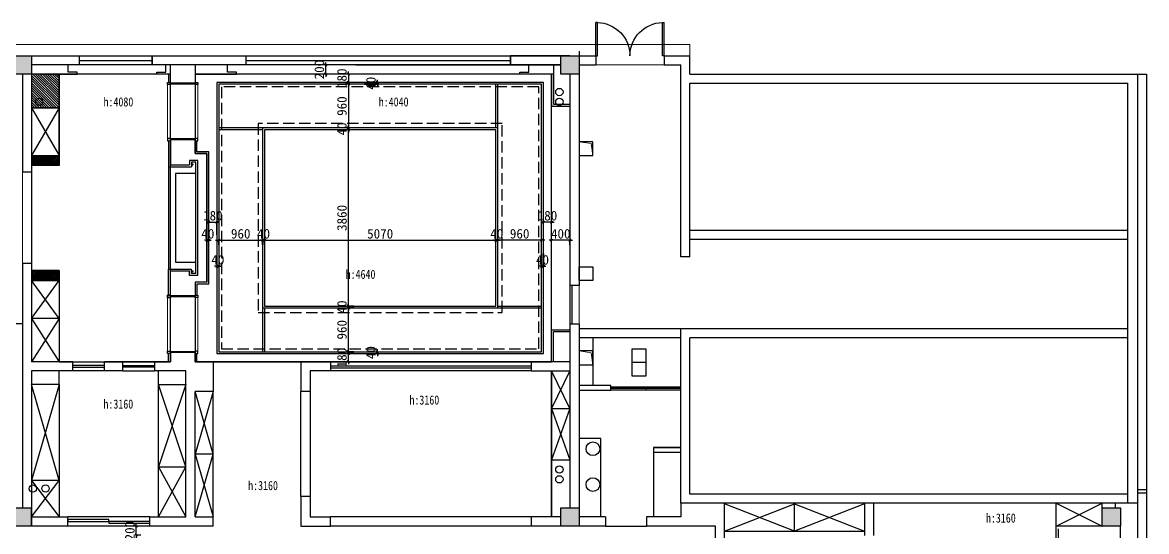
# Model space of a CAD drawing. Header units: millimetres. Extents: x 561810 to 956823, y -438984 to -391712.
# Drawn here: x 729406 to 754026, y -402863 to -391712 of the extents above; entities that cross this region are included whole.
import ezdxf

# ---------------------------------------------------------------- set-up
doc = ezdxf.new("R2010")
doc.units = ezdxf.units.MM
doc.header["$LTSCALE"] = 10
doc.header["$MEASUREMENT"] = 0
doc.linetypes.add('DASH', pattern=[0.35, 0.25, -0.1])
doc.layers.get('0').update_dxf_attribs({"linetype": 'CONTINUOUS'})
doc.layers.get('DEFPOINTS').update_dxf_attribs({"color": 1, "linetype": 'CONTINUOUS'})
for name, color, linetype in [('COLUMN', 7, 'CONTINUOUS'), ('PUB_HATCH', 144, 'CONTINUOUS'), ('WALL', 7, 'CONTINUOUS'), ('WINDOW', 4, 'CONTINUOUS'), ('填充', 8, 'CONTINUOUS'), ('墙', 7, 'CONTINUOUS')]:
    doc.layers.add(name, color=color, linetype=linetype)
doc.layers.add('家居内线', color=251, linetype='CONTINUOUS', lineweight=13)
doc.layers.add('细线', color=250, linetype='CONTINUOUS', lineweight=5)
doc.styles.add('12', font='', dxfattribs={"width": 0.8})
doc.styles.add('施洛华标注样式', font='')
doc.styles.get('12').set_extended_font_data('SimSun')
doc.styles.get('施洛华标注样式').set_extended_font_data('SimSun')
doc.dimstyles.new('外标尺寸', dxfattribs={"dimscale": 70, "dimtxt": 3, "dimasz": 0.8, "dimexe": 0.25, "dimexo": 1, "dimgap": 0.5, "dimtad": 1, "dimdec": 0, "dimtxsty": '施洛华标注样式', "dimblk": 'ARCHTICK', "dimcen": 1.5, "dimdle": 1, "dimclrd": 250, "dimclre": 250, "dimclrt": 62, "dimadec": 0, "dimazin": 0, "dimtfac": 1, "dimtdec": 0, "dimtix": 1, "dimtmove": 1, "dimatfit": 3, "dimldrblk": 'ARCHTICK', "dimfxl": 0, "dimarcsym": 0})

# ---------------------------------------------------------------- blocks, each defined once
blk = doc.blocks.new('$DORLIB2D$00000002')
for p, q in [((-0.5, 0), (-0.5, 0.4875)), ((-0.475, 0.4875), (-0.5, 0.4875)), ((-0.475, 0), (-0.475, 0.4875)), ((0.475, 0), (0.475, 0.4875)), ((0.475, 0.4875), (0.5, 0.4875)), ((0.5, 0), (0.5, 0.4875)), ((-0.5, 0), (-0.475, 0)), ((0.5, 0), (0.475, 0))]:
    blk.add_line(p, q)
for centre, start, end in [((-0.4875, 0), 0, 88.53072), ((0.4875, 0), 91.46928, 180)]:
    blk.add_arc(centre, 0.4875, start, end)
blk = doc.blocks.new('_ARCHTICK')
at = {"color": 0, "linetype": 'ByBlock', "const_width": 0.4}
blk.add_lwpolyline([(-0.5, -0.5), (0.5, 0.5)], dxfattribs=at)
blk = doc.blocks.new('*D352')
at = {"color": 250, "lineweight": -2}
for p, q in [((731999, -402743), (731880, -402743)), ((731898, -402743), (731898, -402687)), ((731898, -402943), (731898, -402743)), ((731999, -402943), (731880, -402943)), ((731898, -402943), (731898, -402999))]:
    blk.add_line(p, q, dxfattribs=at)
at = {"layer": 'DEFPOINTS', "color": 0}
for p in [(731898, -402743), (732069, -402743), (732069, -402943)]:
    blk.add_point(p, dxfattribs=at)
at = {"color": 250, "lineweight": -2, "xscale": 56, "yscale": 56, "zscale": 56}
for p, rotation in [((731898, -402743), 270), ((731898, -402943), 90)]:
    blk.add_blockref('_ARCHTICK', p, dxfattribs=dict(at, rotation=rotation))
at = {"color": 62, "insert": (731758, -402843), "char_height": 210, "attachment_point": 5, "rotation": 90, "style": '施洛华标注样式'}
blk.add_mtext('200', dxfattribs=at)
blk = doc.blocks.new('*D412')
at = {"color": 250, "lineweight": -2}
for p, q in [((733446, -396481), (733390, -396481)), ((733446, -396583), (733446, -396464)), ((733446, -396481), (733486, -396481)), ((733486, -396583), (733486, -396464)), ((733486, -396481), (733542, -396481))]:
    blk.add_line(p, q, dxfattribs=at)
at = {"layer": 'DEFPOINTS', "color": 0}
for p in [(733486, -396481), (733446, -396653), (733486, -396653)]:
    blk.add_point(p, dxfattribs=at)
at = {"color": 250, "lineweight": -2, "xscale": 56, "yscale": 56, "zscale": 56}
blk.add_blockref('_ARCHTICK', (733446, -396481), dxfattribs=at)
at = {"color": 250, "lineweight": -2, "xscale": 56, "yscale": 56, "zscale": 56, "rotation": 180}
blk.add_blockref('_ARCHTICK', (733486, -396481), dxfattribs=at)
at = {"color": 62, "insert": (733466, -396341), "char_height": 210, "attachment_point": 5, "style": '施洛华标注样式'}
blk.add_mtext('40', dxfattribs=at)
blk = doc.blocks.new('*D413')
at = {"color": 250, "lineweight": -2}
for p, q in [((733486, -396085), (733430, -396085)), ((733486, -396365), (733486, -396067)), ((733486, -396085), (733666, -396085)), ((733666, -396365), (733666, -396067)), ((733666, -396085), (733722, -396085))]:
    blk.add_line(p, q, dxfattribs=at)
at = {"layer": 'DEFPOINTS', "color": 0}
for p in [(733666, -396085), (733486, -396653), (733666, -396653)]:
    blk.add_point(p, dxfattribs=at)
at = {"color": 250, "lineweight": -2, "xscale": 56, "yscale": 56, "zscale": 56}
blk.add_blockref('_ARCHTICK', (733486, -396085), dxfattribs=at)
at = {"color": 250, "lineweight": -2, "xscale": 56, "yscale": 56, "zscale": 56, "rotation": 180}
blk.add_blockref('_ARCHTICK', (733666, -396085), dxfattribs=at)
at = {"color": 62, "insert": (733576, -395945), "char_height": 210, "attachment_point": 5, "style": '施洛华标注样式'}
blk.add_mtext('180', dxfattribs=at)
blk = doc.blocks.new('*D414')
at = {"color": 250, "lineweight": -2}
for p, q in [((733666, -396772), (733666, -397070)), ((733706, -396772), (733706, -397070)), ((733666, -397052), (733610, -397052)), ((733666, -397052), (733706, -397052)), ((733706, -397052), (733762, -397052))]:
    blk.add_line(p, q, dxfattribs=at)
at = {"layer": 'DEFPOINTS', "color": 0}
for p in [(733666, -396653), (733706, -396653), (733706, -397052)]:
    blk.add_point(p, dxfattribs=at)
at = {"color": 250, "lineweight": -2, "xscale": 56, "yscale": 56, "zscale": 56}
blk.add_blockref('_ARCHTICK', (733666, -397052), dxfattribs=at)
at = {"color": 250, "lineweight": -2, "xscale": 56, "yscale": 56, "zscale": 56, "rotation": 180}
blk.add_blockref('_ARCHTICK', (733706, -397052), dxfattribs=at)
at = {"color": 62, "insert": (733686, -396912), "char_height": 210, "attachment_point": 5, "style": '施洛华标注样式'}
blk.add_mtext('40', dxfattribs=at)
blk = doc.blocks.new('*D415')
at = {"color": 250, "lineweight": -2}
for p, q in [((733636, -396481), (734736, -396481)), ((733706, -396583), (733706, -396464)), ((734666, -396583), (734666, -396464))]:
    blk.add_line(p, q, dxfattribs=at)
at = {"layer": 'DEFPOINTS', "color": 0}
for p in [(734666, -396481), (733706, -396653), (734666, -396653)]:
    blk.add_point(p, dxfattribs=at)
at = {"color": 250, "lineweight": -2, "xscale": 56, "yscale": 56, "zscale": 56, "rotation": 180}
blk.add_blockref('_ARCHTICK', (733706, -396481), dxfattribs=at)
at = {"color": 250, "lineweight": -2, "xscale": 56, "yscale": 56, "zscale": 56}
blk.add_blockref('_ARCHTICK', (734666, -396481), dxfattribs=at)
at = {"color": 62, "insert": (734186, -396341), "char_height": 210, "attachment_point": 5, "style": '施洛华标注样式'}
blk.add_mtext('960', dxfattribs=at)
blk = doc.blocks.new('*D416')
at = {"color": 250, "lineweight": -2}
for p, q in [((734666, -396481), (734610, -396481)), ((734666, -396583), (734666, -396464)), ((734666, -396481), (734706, -396481)), ((734706, -396583), (734706, -396464)), ((734706, -396481), (734762, -396481))]:
    blk.add_line(p, q, dxfattribs=at)
at = {"layer": 'DEFPOINTS', "color": 0}
for p in [(734706, -396481), (734666, -396653), (734706, -396653)]:
    blk.add_point(p, dxfattribs=at)
at = {"color": 250, "lineweight": -2, "xscale": 56, "yscale": 56, "zscale": 56}
blk.add_blockref('_ARCHTICK', (734666, -396481), dxfattribs=at)
at = {"color": 250, "lineweight": -2, "xscale": 56, "yscale": 56, "zscale": 56, "rotation": 180}
blk.add_blockref('_ARCHTICK', (734706, -396481), dxfattribs=at)
at = {"color": 62, "insert": (734686, -396341), "char_height": 210, "attachment_point": 5, "style": '施洛华标注样式'}
blk.add_mtext('40', dxfattribs=at)
blk = doc.blocks.new('*D417')
at = {"color": 250, "lineweight": -2}
for p, q in [((734636, -396481), (739846, -396481)), ((734706, -396583), (734706, -396464)), ((739776, -396583), (739776, -396464))]:
    blk.add_line(p, q, dxfattribs=at)
at = {"layer": 'DEFPOINTS', "color": 0}
for p in [(739776, -396481), (734706, -396653), (739776, -396653)]:
    blk.add_point(p, dxfattribs=at)
at = {"color": 250, "lineweight": -2, "xscale": 56, "yscale": 56, "zscale": 56, "rotation": 180}
blk.add_blockref('_ARCHTICK', (734706, -396481), dxfattribs=at)
at = {"color": 250, "lineweight": -2, "xscale": 56, "yscale": 56, "zscale": 56}
blk.add_blockref('_ARCHTICK', (739776, -396481), dxfattribs=at)
at = {"color": 62, "insert": (737241, -396341), "char_height": 210, "attachment_point": 5, "style": '施洛华标注样式'}
blk.add_mtext('5070', dxfattribs=at)
blk = doc.blocks.new('*D418')
at = {"color": 250, "lineweight": -2}
for p, q in [((740996, -396481), (740940, -396481)), ((740996, -396583), (740996, -396464)), ((741396, -396481), (740996, -396481)), ((741396, -396583), (741396, -396464)), ((741396, -396481), (741452, -396481))]:
    blk.add_line(p, q, dxfattribs=at)
at = {"layer": 'DEFPOINTS', "color": 0}
for p in [(740996, -396481), (740996, -396653), (741396, -396653)]:
    blk.add_point(p, dxfattribs=at)
at = {"color": 250, "lineweight": -2, "xscale": 56, "yscale": 56, "zscale": 56}
blk.add_blockref('_ARCHTICK', (740996, -396481), dxfattribs=at)
at = {"color": 250, "lineweight": -2, "xscale": 56, "yscale": 56, "zscale": 56, "rotation": 180}
blk.add_blockref('_ARCHTICK', (741396, -396481), dxfattribs=at)
at = {"color": 62, "insert": (741196, -396341), "char_height": 210, "attachment_point": 5, "style": '施洛华标注样式'}
blk.add_mtext('400', dxfattribs=at)
blk = doc.blocks.new('*D419')
at = {"color": 250, "lineweight": -2}
for p, q in [((740816, -396085), (740760, -396085)), ((740816, -396365), (740816, -396067)), ((740996, -396085), (740816, -396085)), ((740996, -396365), (740996, -396067)), ((740996, -396085), (741052, -396085))]:
    blk.add_line(p, q, dxfattribs=at)
at = {"layer": 'DEFPOINTS', "color": 0}
for p in [(740816, -396085), (740816, -396653), (740996, -396653)]:
    blk.add_point(p, dxfattribs=at)
at = {"color": 250, "lineweight": -2, "xscale": 56, "yscale": 56, "zscale": 56}
blk.add_blockref('_ARCHTICK', (740816, -396085), dxfattribs=at)
at = {"color": 250, "lineweight": -2, "xscale": 56, "yscale": 56, "zscale": 56, "rotation": 180}
blk.add_blockref('_ARCHTICK', (740996, -396085), dxfattribs=at)
at = {"color": 62, "insert": (740906, -395945), "char_height": 210, "attachment_point": 5, "style": '施洛华标注样式'}
blk.add_mtext('180', dxfattribs=at)
blk = doc.blocks.new('*D420')
at = {"color": 250, "lineweight": -2}
for p, q in [((740776, -396772), (740776, -397070)), ((740816, -396772), (740816, -397070)), ((740776, -397052), (740720, -397052)), ((740816, -397052), (740776, -397052)), ((740816, -397052), (740872, -397052))]:
    blk.add_line(p, q, dxfattribs=at)
at = {"layer": 'DEFPOINTS', "color": 0}
for p in [(740776, -396653), (740816, -396653), (740776, -397052)]:
    blk.add_point(p, dxfattribs=at)
at = {"color": 250, "lineweight": -2, "xscale": 56, "yscale": 56, "zscale": 56}
blk.add_blockref('_ARCHTICK', (740776, -397052), dxfattribs=at)
at = {"color": 250, "lineweight": -2, "xscale": 56, "yscale": 56, "zscale": 56, "rotation": 180}
blk.add_blockref('_ARCHTICK', (740816, -397052), dxfattribs=at)
at = {"color": 62, "insert": (740796, -396912), "char_height": 210, "attachment_point": 5, "style": '施洛华标注样式'}
blk.add_mtext('40', dxfattribs=at)
blk = doc.blocks.new('*D421')
at = {"color": 250, "lineweight": -2}
for p, q in [((740846, -396481), (739746, -396481)), ((739816, -396583), (739816, -396464)), ((740776, -396583), (740776, -396464))]:
    blk.add_line(p, q, dxfattribs=at)
at = {"layer": 'DEFPOINTS', "color": 0}
for p in [(739816, -396481), (739816, -396653), (740776, -396653)]:
    blk.add_point(p, dxfattribs=at)
at = {"color": 250, "lineweight": -2, "xscale": 56, "yscale": 56, "zscale": 56, "rotation": 180}
blk.add_blockref('_ARCHTICK', (739816, -396481), dxfattribs=at)
at = {"color": 250, "lineweight": -2, "xscale": 56, "yscale": 56, "zscale": 56}
blk.add_blockref('_ARCHTICK', (740776, -396481), dxfattribs=at)
at = {"color": 62, "insert": (740296, -396341), "char_height": 210, "attachment_point": 5, "style": '施洛华标注样式'}
blk.add_mtext('960', dxfattribs=at)
blk = doc.blocks.new('*D422')
at = {"color": 250, "lineweight": -2}
for p, q in [((739776, -396481), (739720, -396481)), ((739776, -396583), (739776, -396464)), ((739816, -396481), (739776, -396481)), ((739816, -396583), (739816, -396464)), ((739816, -396481), (739872, -396481))]:
    blk.add_line(p, q, dxfattribs=at)
at = {"layer": 'DEFPOINTS', "color": 0}
for p in [(739776, -396481), (739776, -396653), (739816, -396653)]:
    blk.add_point(p, dxfattribs=at)
at = {"color": 250, "lineweight": -2, "xscale": 56, "yscale": 56, "zscale": 56}
blk.add_blockref('_ARCHTICK', (739776, -396481), dxfattribs=at)
at = {"color": 250, "lineweight": -2, "xscale": 56, "yscale": 56, "zscale": 56, "rotation": 180}
blk.add_blockref('_ARCHTICK', (739816, -396481), dxfattribs=at)
at = {"color": 62, "insert": (739796, -396341), "char_height": 210, "attachment_point": 5, "style": '施洛华标注样式'}
blk.add_mtext('40', dxfattribs=at)
blk = doc.blocks.new('*D423')
at = {"color": 250, "lineweight": -2}
for p, q in [((736663, -398963), (736526, -398963)), ((736544, -398963), (736544, -398907)), ((736544, -399143), (736544, -398963)), ((736663, -399143), (736526, -399143)), ((736544, -399143), (736544, -399199))]:
    blk.add_line(p, q, dxfattribs=at)
at = {"layer": 'DEFPOINTS', "color": 0}
for p in [(736544, -398963), (736733, -398963), (736733, -399143)]:
    blk.add_point(p, dxfattribs=at)
at = {"color": 250, "lineweight": -2, "xscale": 56, "yscale": 56, "zscale": 56}
for p, rotation in [((736544, -398963), 270), ((736544, -399143), 90)]:
    blk.add_blockref('_ARCHTICK', p, dxfattribs=dict(at, rotation=rotation))
at = {"color": 62, "insert": (736404, -399053), "char_height": 210, "attachment_point": 5, "rotation": 90, "style": '施洛华标注样式'}
blk.add_mtext('180', dxfattribs=at)
blk = doc.blocks.new('*D424')
at = {"color": 250, "lineweight": -2}
for p, q in [((736899, -398923), (737197, -398923)), ((736899, -398963), (737197, -398963)), ((737179, -398923), (737179, -398867)), ((737179, -398963), (737179, -398923)), ((737179, -398963), (737179, -399019))]:
    blk.add_line(p, q, dxfattribs=at)
at = {"layer": 'DEFPOINTS', "color": 0}
for p in [(736733, -398923), (736733, -398963), (737179, -398923)]:
    blk.add_point(p, dxfattribs=at)
at = {"color": 250, "lineweight": -2, "xscale": 56, "yscale": 56, "zscale": 56}
for p, rotation in [((737179, -398923), 270), ((737179, -398963), 90)]:
    blk.add_blockref('_ARCHTICK', p, dxfattribs=dict(at, rotation=rotation))
at = {"color": 62, "insert": (737039, -398943), "char_height": 210, "attachment_point": 5, "rotation": 90, "style": '施洛华标注样式'}
blk.add_mtext('40', dxfattribs=at)
blk = doc.blocks.new('*D425')
at = {"color": 250, "lineweight": -2}
for p, q in [((736663, -397963), (736526, -397963)), ((736544, -398993), (736544, -397893)), ((736663, -398923), (736526, -398923))]:
    blk.add_line(p, q, dxfattribs=at)
at = {"layer": 'DEFPOINTS', "color": 0}
for p in [(736544, -397963), (736733, -397963), (736733, -398923)]:
    blk.add_point(p, dxfattribs=at)
at = {"color": 250, "lineweight": -2, "xscale": 56, "yscale": 56, "zscale": 56}
for p, rotation in [((736544, -397963), 90), ((736544, -398923), 270)]:
    blk.add_blockref('_ARCHTICK', p, dxfattribs=dict(at, rotation=rotation))
at = {"color": 62, "insert": (736404, -398443), "char_height": 210, "attachment_point": 5, "rotation": 90, "style": '施洛华标注样式'}
blk.add_mtext('960', dxfattribs=at)
blk = doc.blocks.new('*D426')
at = {"color": 250, "lineweight": -2}
for p, q in [((736663, -397923), (736526, -397923)), ((736663, -397963), (736526, -397963)), ((736544, -397923), (736544, -397867)), ((736544, -397963), (736544, -397923)), ((736544, -397963), (736544, -398019))]:
    blk.add_line(p, q, dxfattribs=at)
at = {"layer": 'DEFPOINTS', "color": 0}
for p in [(736544, -397923), (736733, -397923), (736733, -397963)]:
    blk.add_point(p, dxfattribs=at)
at = {"color": 250, "lineweight": -2, "xscale": 56, "yscale": 56, "zscale": 56}
for p, rotation in [((736544, -397923), 270), ((736544, -397963), 90)]:
    blk.add_blockref('_ARCHTICK', p, dxfattribs=dict(at, rotation=rotation))
at = {"color": 62, "insert": (736404, -397943), "char_height": 210, "attachment_point": 5, "rotation": 90, "style": '施洛华标注样式'}
blk.add_mtext('40', dxfattribs=at)
blk = doc.blocks.new('*D427')
at = {"color": 250, "lineweight": -2}
for p, q in [((736663, -394063), (736526, -394063)), ((736544, -397993), (736544, -393993)), ((736663, -397923), (736526, -397923))]:
    blk.add_line(p, q, dxfattribs=at)
at = {"layer": 'DEFPOINTS', "color": 0}
for p in [(736544, -394063), (736733, -394063), (736733, -397923)]:
    blk.add_point(p, dxfattribs=at)
at = {"color": 250, "lineweight": -2, "xscale": 56, "yscale": 56, "zscale": 56}
for p, rotation in [((736544, -394063), 90), ((736544, -397923), 270)]:
    blk.add_blockref('_ARCHTICK', p, dxfattribs=dict(at, rotation=rotation))
at = {"color": 62, "insert": (736404, -395993), "char_height": 210, "attachment_point": 5, "rotation": 90, "style": '施洛华标注样式'}
blk.add_mtext('3860', dxfattribs=at)
blk = doc.blocks.new('*D428')
at = {"color": 250, "lineweight": -2}
for p, q in [((736663, -392843), (736526, -392843)), ((736544, -392843), (736544, -392787)), ((736544, -392843), (736544, -393023)), ((736663, -393023), (736526, -393023)), ((736544, -393023), (736544, -393079))]:
    blk.add_line(p, q, dxfattribs=at)
at = {"layer": 'DEFPOINTS', "color": 0}
for p in [(736733, -392843), (736544, -393023), (736733, -393023)]:
    blk.add_point(p, dxfattribs=at)
at = {"color": 250, "lineweight": -2, "xscale": 56, "yscale": 56, "zscale": 56}
for p, rotation in [((736544, -392843), 270), ((736544, -393023), 90)]:
    blk.add_blockref('_ARCHTICK', p, dxfattribs=dict(at, rotation=rotation))
at = {"color": 62, "insert": (736404, -392933), "char_height": 210, "attachment_point": 5, "rotation": 90, "style": '施洛华标注样式'}
blk.add_mtext('180', dxfattribs=at)
blk = doc.blocks.new('*D429')
at = {"color": 250, "lineweight": -2}
for p, q in [((736899, -393023), (737197, -393023)), ((736899, -393063), (737197, -393063)), ((737179, -393023), (737179, -392967)), ((737179, -393023), (737179, -393063)), ((737179, -393063), (737179, -393119))]:
    blk.add_line(p, q, dxfattribs=at)
at = {"layer": 'DEFPOINTS', "color": 0}
for p in [(736733, -393023), (736733, -393063), (737179, -393063)]:
    blk.add_point(p, dxfattribs=at)
at = {"color": 250, "lineweight": -2, "xscale": 56, "yscale": 56, "zscale": 56}
for p, rotation in [((737179, -393023), 270), ((737179, -393063), 90)]:
    blk.add_blockref('_ARCHTICK', p, dxfattribs=dict(at, rotation=rotation))
at = {"color": 62, "insert": (737039, -393043), "char_height": 210, "attachment_point": 5, "rotation": 90, "style": '施洛华标注样式'}
blk.add_mtext('40', dxfattribs=at)
blk = doc.blocks.new('*D430')
at = {"color": 250, "lineweight": -2}
for p, q in [((736663, -393063), (736526, -393063)), ((736544, -392993), (736544, -394093)), ((736663, -394023), (736526, -394023))]:
    blk.add_line(p, q, dxfattribs=at)
at = {"layer": 'DEFPOINTS', "color": 0}
for p in [(736733, -393063), (736544, -394023), (736733, -394023)]:
    blk.add_point(p, dxfattribs=at)
at = {"color": 250, "lineweight": -2, "xscale": 56, "yscale": 56, "zscale": 56}
for p, rotation in [((736544, -393063), 90), ((736544, -394023), 270)]:
    blk.add_blockref('_ARCHTICK', p, dxfattribs=dict(at, rotation=rotation))
at = {"color": 62, "insert": (736404, -393543), "char_height": 210, "attachment_point": 5, "rotation": 90, "style": '施洛华标注样式'}
blk.add_mtext('960', dxfattribs=at)
blk = doc.blocks.new('*D431')
at = {"color": 250, "lineweight": -2}
for p, q in [((736663, -394023), (736526, -394023)), ((736663, -394063), (736526, -394063)), ((736544, -394023), (736544, -393967)), ((736544, -394023), (736544, -394063)), ((736544, -394063), (736544, -394119))]:
    blk.add_line(p, q, dxfattribs=at)
at = {"layer": 'DEFPOINTS', "color": 0}
for p in [(736544, -394063), (736733, -394023), (736733, -394063)]:
    blk.add_point(p, dxfattribs=at)
at = {"color": 250, "lineweight": -2, "xscale": 56, "yscale": 56, "zscale": 56}
for p, rotation in [((736544, -394023), 270), ((736544, -394063), 90)]:
    blk.add_blockref('_ARCHTICK', p, dxfattribs=dict(at, rotation=rotation))
at = {"color": 62, "insert": (736404, -394043), "char_height": 210, "attachment_point": 5, "rotation": 90, "style": '施洛华标注样式'}
blk.add_mtext('40', dxfattribs=at)
blk = doc.blocks.new('*D432')
at = {"color": 250, "lineweight": -2}
for p, q in [((736329, -392643), (736032, -392643)), ((736049, -392643), (736049, -392587)), ((736049, -392843), (736049, -392643)), ((736329, -392843), (736032, -392843)), ((736049, -392843), (736049, -392899))]:
    blk.add_line(p, q, dxfattribs=at)
at = {"layer": 'DEFPOINTS', "color": 0}
for p in [(736049, -392643), (736733, -392643), (736733, -392843)]:
    blk.add_point(p, dxfattribs=at)
at = {"color": 250, "lineweight": -2, "xscale": 56, "yscale": 56, "zscale": 56}
for p, rotation in [((736049, -392643), 270), ((736049, -392843), 90)]:
    blk.add_blockref('_ARCHTICK', p, dxfattribs=dict(at, rotation=rotation))
at = {"color": 62, "insert": (735909, -392743), "char_height": 210, "attachment_point": 5, "rotation": 90, "style": '施洛华标注样式'}
blk.add_mtext('200', dxfattribs=at)

msp = doc.modelspace()

# ---------------------------------------------------------------- hatches: boundary and pattern name
h = msp.add_hatch()
h.set_pattern_fill('ANSI31', color=250, scale=200, style=0)
h.set_pattern_definition([(135, (730206.275, -394842.755), (17.6777, 17.6777), [])])
h.paths.add_polyline_path([(729606.3, -394842.8), (729606.3, -394622.8), (730206.3, -394622.8), (730206.3, -394842.8)])
h = msp.add_hatch()
h.set_pattern_fill('ANSI31', color=250, scale=200, style=0)
h.set_pattern_definition([(225, (730206.275, -397142.755), (17.6777, -17.6777), [])])
h.paths.add_polyline_path([(729606.3, -397142.8), (729606.3, -397362.8), (730206.3, -397362.8), (730206.3, -397142.8)])
at = {"layer": 'PUB_HATCH'}
h = msp.add_hatch(color=256, dxfattribs=at)
h.paths.add_polyline_path([(729206.3, -392842.8), (729206.3, -392442.8), (729606.3, -392442.8), (729606.3, -392842.8)])
h.paths.add_polyline_path([(741196.3, -392842.8), (741196.3, -392442.8), (741596.3, -392442.8), (741596.3, -392842.8)])
h.paths.add_polyline_path([(741196.3, -402742.8), (741196.3, -402342.8), (741596.3, -402342.8), (741596.3, -402742.8)])
h.paths.add_polyline_path([(729206.3, -402742.8), (729206.3, -402342.8), (729606.3, -402342.8), (729606.3, -402742.8)])
h = msp.add_hatch(color=256, dxfattribs=at)
h.paths.add_polyline_path([(729206.3, -414402.8), (729206.3, -414002.8), (729606.3, -414002.8), (729606.3, -414402.8)])
h.paths.add_polyline_path([(717346.3, -414402.8), (717346.3, -414002.8), (717746.3, -414002.8), (717746.3, -414402.8)])
h.paths.add_polyline_path([(717346.3, -409202.8), (717346.3, -408802.8), (717746.3, -408802.8), (717746.3, -409202.8)])
h.paths.add_polyline_path([(717346.3, -402742.8), (717346.3, -402342.8), (717746.3, -402342.8), (717746.3, -402742.8)])
h.paths.add_polyline_path([(753056.3, -402742.8), (753056.3, -402342.8), (753456.3, -402342.8), (753456.3, -402742.8)])
h.paths.add_polyline_path([(753056.3, -409202.8), (753056.3, -408802.8), (753456.3, -408802.8), (753456.3, -409202.8)])
h.paths.add_polyline_path([(753056.3, -414402.8), (753056.3, -414002.8), (753456.3, -414002.8), (753456.3, -414402.8)])
h.paths.add_polyline_path([(741196.3, -414402.8), (741196.3, -414002.8), (741596.3, -414002.8), (741596.3, -414402.8)])
at = {"layer": '墙'}
h = msp.add_hatch(dxfattribs=at)
h.set_pattern_fill('ANSI31', color=250, scale=300, style=0)
h.set_pattern_definition([(135, (730206.275, -393577.755), (26.5165, 26.5165), [])])
h.paths.add_polyline_path([(730206.3, -392842.8), (729606.3, -392842.8), (729606.3, -393577.8), (730206.3, -393577.8)])

# ---------------------------------------------------------------- linework, layer by layer
for p, q in [((732246.3, -392442.8), (732246.3, -392642.8)), ((732246.3, -392442.8), (734296.4, -392442.8)), ((740096.4, -392442.8), (740096.4, -392642.8)), ((734296.4, -392642.8), (732246.3, -392642.8))]:
    msp.add_line(p, q)
at = {"color": 250}
for p, q in [((730206.3, -393577.8), (729606.3, -394622.8)), ((729606.3, -393577.8), (730206.3, -394622.8)), ((729606.3, -398196.3), (730206.3, -397362.8)), ((730206.3, -398196.3), (729606.3, -397362.8)), ((730206.3, -398196.3), (729606.3, -398196.3)), ((729606.3, -398196.3), (730206.3, -399142.8)), ((730206.3, -398196.3), (729606.3, -399142.8)), ((740546.3, -399142.8), (736156.3, -399142.8)), ((740546.3, -399342.8), (736156.3, -399342.8)), ((741396.3, -400167.8), (740996.3, -399342.8)), ((741396.3, -399342.8), (740996.3, -400167.8)), ((735506.4, -402092.8), (735506.4, -399792.8)), ((740996.3, -400167.8), (741396.3, -400167.8)), ((741396.3, -400167.8), (740996.3, -401292.8)), ((740996.3, -400167.8), (741396.3, -401292.8)), ((733586.4, -401167.8), (733186.3, -401167.8)), ((740546.3, -402542.8), (736156.3, -402542.8)), ((740546.3, -402742.8), (736156.3, -402742.8))]:
    msp.add_line(p, q, dxfattribs=at)
at = {"color": 1}
for p, q in [((753826.3, -401944.8), (754026.3, -401944.8)), ((753826.3, -402014.8), (754026.3, -402014.8))]:
    msp.add_line(p, q, dxfattribs=at)
at = {"color": 250}
for points in [[(730206.3, -399642.8), (729606.3, -401742.8), (730206.3, -402542.8)], [(729606.3, -402542.8), (730206.3, -401742.8), (729606.3, -399642.8)], [(732986.3, -399642.8), (732386.3, -401442.8), (732986.3, -402542.8)], [(732386.3, -402542.8), (732986.3, -401442.8), (732386.3, -399642.8)], [(733586.4, -399792.8), (733186.3, -401167.8), (733586.4, -402542.8)], [(733186.3, -402542.8), (733586.4, -401167.8), (733186.3, -399792.8)]]:
    msp.add_lwpolyline(points, dxfattribs=at)
at = {"layer": 'COLUMN'}
msp.add_line((729606.3, -402742.8), (729606.3, -402342.8), dxfattribs=at)
at = {"layer": 'WALL'}
for p, q in [((729606.3, -392442.8), (730646.3, -392442.8)), ((730646.3, -392442.8), (730646.3, -392642.8)), ((732246.3, -392642.8), (732246.3, -392442.8)), ((734296.4, -392442.8), (734296.4, -392642.8)), ((736706.1, -392442.8), (741196.3, -392442.8)), ((741396.3, -392442.8), (740096.4, -392442.8)), ((740096.4, -392642.8), (740096.4, -392442.8)), ((741596.3, -392342.8), (741596.3, -397472.8)), ((741596.3, -392442.8), (741961.3, -392442.8)), ((741961.3, -392442.8), (741961.3, -392642.8)), ((743461.3, -392442.8), (744026.3, -392442.8)), ((743461.3, -392442.8), (743461.3, -392642.8)), ((744026.3, -392842.8), (744026.3, -392442.8)), ((730646.3, -392642.8), (729606.3, -392642.8)), ((732646.3, -393042.8), (732646.3, -392642.8)), ((733186.3, -392642.8), (733186.3, -393042.8)), ((736706.1, -392642.8), (741196.3, -392642.8)), ((741196.3, -392642.8), (740096.4, -392642.8)), ((741596.3, -392642.8), (741961.3, -392642.8)), ((743461.3, -392642.8), (743826.3, -392642.8)), ((743826.3, -396847.8), (743826.3, -392642.8)), ((729406.3, -392842.8), (729406.3, -394992.8)), ((729606.3, -392842.8), (729606.3, -394992.8)), ((741396.3, -392842.8), (741396.3, -397472.8)), ((744026.3, -392842.8), (754026.3, -392842.8)), ((732846.3, -393042.8), (732646.3, -393042.8)), ((733186.3, -393042.8), (732846.3, -393042.8)), ((744026.3, -393042.8), (753616.3, -393042.8)), ((744026.3, -396847.8), (744026.3, -393042.8)), ((753616.3, -402242.8), (753616.3, -393042.8)), ((732646.3, -394282.8), (732646.3, -394832.8)), ((733186.3, -394282.8), (732646.3, -394282.8)), ((733186.3, -394582.8), (733186.3, -394282.8)), ((733446.4, -394582.8), (733186.3, -394582.8)), ((733446.4, -397402.8), (733446.4, -394582.8)), ((732646.3, -394832.8), (733066.4, -394832.8)), ((733246.4, -394732.8), (733066.4, -394732.8)), ((733066.4, -394732.8), (733066.4, -394832.8)), ((733246.4, -397252.8), (733246.4, -394732.8)), ((729606.3, -394992.8), (729406.3, -394992.8)), ((753616.3, -396267.8), (744026.3, -396267.8)), ((753616.3, -396467.8), (744026.3, -396467.8)), ((744026.3, -396847.8), (743826.3, -396847.8)), ((729406.3, -396992.8), (729406.3, -402342.8)), ((729606.3, -396992.8), (729406.3, -396992.8)), ((729606.3, -396992.8), (729606.3, -399142.8)), ((732646.3, -397702.8), (732646.3, -397152.8)), ((732646.3, -397152.8), (733066.4, -397152.8)), ((733066.4, -397252.8), (733066.4, -397152.8)), ((733246.4, -397252.8), (733066.4, -397252.8)), ((733446.4, -397402.8), (733186.3, -397402.8)), ((733186.3, -397402.8), (733186.3, -397702.8)), ((741596.3, -397472.8), (741396.3, -397472.8)), ((733186.3, -397702.8), (732646.3, -397702.8)), ((729406.3, -398310.9), (728836.3, -398310.9)), ((741396.3, -398322.8), (741396.3, -402342.8)), ((741596.3, -398322.8), (741396.3, -398322.8)), ((741596.3, -398322.8), (741596.3, -402342.8)), ((743826.3, -398422.8), (741596.3, -398422.8)), ((743826.3, -402242.8), (743826.3, -398422.8)), ((753616.3, -398422.8), (743826.3, -398422.8)), ((753616.3, -398422.8), (743826.3, -398422.8)), ((743826.3, -398622.8), (741596.3, -398622.8)), ((744026.3, -402042.8), (744026.3, -398622.8)), ((753616.3, -398622.8), (744026.3, -398622.8)), ((732646.3, -398942.8), (732646.3, -399142.8)), ((732846.3, -398942.8), (732646.3, -398942.8)), ((733186.3, -398942.8), (732846.3, -398942.8)), ((733186.3, -399142.8), (733186.3, -398942.8)), ((730506.3, -399142.8), (729606.3, -399142.8)), ((730506.3, -399342.8), (730506.3, -399142.8)), ((731606.3, -399142.8), (731206.3, -399142.8)), ((731206.3, -399342.8), (731206.3, -399142.8)), ((731606.3, -399342.8), (731606.3, -399142.8)), ((732646.3, -399142.8), (732306.3, -399142.8)), ((732306.3, -399342.8), (732306.3, -399142.8)), ((733586.4, -399142.8), (733186.3, -399142.8)), ((733586.4, -399142.8), (733586.4, -399792.8)), ((736156.3, -399142.8), (736156.3, -399342.8)), ((740546.3, -399142.8), (740546.3, -399342.8)), ((741396.3, -399142.8), (740546.3, -399142.8)), ((729606.3, -399342.8), (729606.3, -402342.8)), ((730506.3, -399342.8), (729606.3, -399342.8)), ((731606.3, -399342.8), (731206.3, -399342.8)), ((732986.3, -399342.8), (732306.3, -399342.8)), ((732986.3, -402542.8), (732986.3, -399342.8)), ((740546.3, -399342.8), (741396.3, -399342.8)), ((733186.3, -402542.8), (733186.3, -399792.8)), ((733586.4, -399792.8), (733186.3, -399792.8)), ((735706.4, -399792.8), (735506.4, -399792.8)), ((742076.3, -400822.8), (741596.3, -400822.8)), ((742076.3, -402542.8), (742076.3, -400822.8)), ((743226.3, -401022.8), (743826.3, -401022.8)), ((743826.3, -401022.8), (743226.3, -401022.8)), ((743226.3, -401022.8), (743226.3, -401122.8)), ((743226.3, -401122.8), (743826.3, -401122.8)), ((753616.3, -402042.8), (744026.3, -402042.8)), ((735706.4, -402092.8), (735506.4, -402092.8)), ((753826.3, -402242.8), (743826.3, -402242.8)), ((743826.3, -402242.8), (743826.3, -402542.8)), ((744786.3, -403002.8), (744786.3, -402252.8)), ((747846.3, -402242.8), (747846.3, -402952.8)), ((748046.3, -402252.8), (748046.3, -402952.8)), ((753056.3, -402342.8), (753056.3, -402242.8)), ((730396.7, -402742.8), (729206.3, -402742.8)), ((729606.3, -402542.8), (730396.7, -402542.8)), ((730396.7, -402742.8), (730396.7, -402542.8)), ((732196.6, -402742.8), (732196.6, -402542.8)), ((732196.6, -402542.8), (732986.3, -402542.8)), ((733586.4, -402742.8), (732196.6, -402742.8)), ((733186.3, -402542.8), (733586.4, -402542.8)), ((733586.4, -402742.8), (733586.4, -402542.8)), ((736156.3, -402742.8), (736156.3, -402542.8)), ((741196.3, -402542.8), (740546.3, -402542.8)), ((740546.3, -402542.8), (740546.3, -402742.8)), ((742176.3, -402742.8), (740546.3, -402742.8)), ((742176.3, -402542.8), (741596.3, -402542.8)), ((742176.3, -402542.8), (742176.3, -402742.8)), ((743826.3, -402542.8), (743076.3, -402542.8)), ((743076.3, -402542.8), (743076.3, -402742.8)), ((744586.3, -402742.8), (743076.3, -402742.8)), ((744586.3, -403002.8), (744586.3, -402742.8)), ((753456.3, -406552.8), (753456.3, -402742.8))]:
    msp.add_line(p, q, dxfattribs=at)
at = {"layer": 'WALL', "color": 0, "linetype": 'Continuous'}
msp.add_line((753346.3, -402342.8), (753346.3, -402242.8), dxfattribs=at)
at = {"layer": 'WALL'}
for points in [[(729206.3, -392842.8), (729206.3, -392442.8), (729606.3, -392442.8), (729606.3, -392842.8), (729206.3, -392842.8)], [(741196.3, -392842.8), (741196.3, -392442.8), (741596.3, -392442.8), (741596.3, -392842.8), (741196.3, -392842.8)], [(741896.3, -394322.8), (741596.3, -394322.8), (741596.3, -394622.8), (741896.3, -394622.8), (741896.3, -394322.8)], [(741896.3, -397362.8), (741596.3, -397362.8), (741596.3, -397062.8), (741896.3, -397062.8), (741896.3, -397362.8)], [(741896.3, -398907.8), (741596.3, -398907.8), (741596.3, -399207.8), (741896.3, -399207.8), (741896.3, -398907.8)], [(736156.3, -399142.8), (735506.4, -399142.8), (735506.4, -399792.8)], [(736156.3, -399342.8), (735706.4, -399342.8), (735706.4, -399792.8)], [(741596.3, -399762.8), (742296.3, -399762.8), (742296.3, -399662.8), (741596.3, -399662.8)], [(735506.4, -402092.8), (735506.4, -402742.8), (736156.3, -402742.8)], [(735706.4, -402092.8), (735706.4, -402542.8), (736156.3, -402542.8)], [(729206.3, -402742.8), (729206.3, -402342.8), (729606.3, -402342.8), (729606.3, -402742.8), (729206.3, -402742.8)], [(741196.3, -402742.8), (741196.3, -402342.8), (741596.3, -402342.8), (741596.3, -402742.8), (741196.3, -402742.8)], [(753056.3, -402742.8), (753056.3, -402342.8), (753456.3, -402342.8), (753456.3, -402742.8), (753056.3, -402742.8)]]:
    msp.add_lwpolyline(points, dxfattribs=at)
at = {"layer": 'WINDOW'}
for p, q in [((730646.3, -392442.8), (732246.3, -392442.8)), ((734296.4, -392442.8), (740096.4, -392442.8)), ((730646.3, -392542.8), (732246.3, -392542.8)), ((732246.3, -392642.8), (730646.3, -392642.8)), ((734296.4, -392542.8), (740096.4, -392542.8)), ((740096.4, -392642.8), (734296.4, -392642.8)), ((753826.3, -392842.8), (753826.3, -414802.8)), ((754026.3, -392842.8), (754026.3, -415002.8)), ((741396.3, -397472.8), (741396.3, -398322.8)), ((741436.3, -397472.8), (741436.3, -398322.8)), ((730506.3, -399142.8), (731206.3, -399142.8)), ((731206.3, -399222.8), (730506.3, -399222.8)), ((730506.3, -399262.8), (731206.3, -399262.8)), ((732306.3, -399142.8), (731606.3, -399142.8)), ((731606.3, -399222.8), (732306.3, -399222.8)), ((732306.3, -399262.8), (731606.3, -399262.8)), ((740546.3, -399242.8), (736156.3, -399242.8)), ((740546.3, -399282.8), (736156.3, -399282.8)), ((731206.3, -399342.8), (730506.3, -399342.8)), ((731606.3, -399342.8), (732306.3, -399342.8)), ((743826.3, -399702.8), (742296.3, -399702.8)), ((743826.3, -399732.8), (742296.3, -399732.8)), ((743826.3, -399762.8), (742296.3, -399762.8)), ((743061.3, -399702.8), (743061.3, -399762.8))]:
    msp.add_line(p, q, dxfattribs=at)
for points in [[(731296.6, -402602.8), (730396.6, -402602.8), (730396.6, -402642.8), (731296.6, -402642.8), (731296.6, -402602.8)], [(732196.6, -402642.8), (731296.6, -402642.8), (731296.6, -402682.8), (732196.6, -402682.8), (732196.6, -402642.8)]]:
    msp.add_lwpolyline(points, dxfattribs=at)
for centre, radius in [((741165.7, -393234.9), 80), ((729773.2, -393450.9), 80), ((741165.7, -393450.9), 80), ((741900.6, -401048.8), 150), ((741165.7, -401503.4), 80), ((741165.7, -401719.4), 80), ((741900.6, -401834.3), 150), ((729632.8, -401922.8, -2150003), 80), ((729910.8, -401920.8, -2150003), 80)]:
    msp.add_circle(centre, radius, dxfattribs=at)
at = {"layer": '填充', "color": 142, "ltscale": 0.01}
for p, q in [((730206.3, -392842.8), (729806.3, -392842.8)), ((730206.3, -393577.8), (730206.3, -392842.8)), ((732606.3, -392842.8), (732606.3, -393022.8)), ((739776.3, -394022.8), (739776.3, -393062.8)), ((739816.3, -394022.8), (739816.3, -393062.8)), ((730206.3, -393577.8), (729606.3, -393577.8)), ((730206.3, -394792.8), (730206.3, -393577.8)), ((734666.4, -394022.8), (733706.4, -394022.8)), ((734666.4, -394062.8), (733706.4, -394062.8)), ((732606.3, -394302.8), (732606.3, -394872.8)), ((733226.3, -394542.8), (733226.3, -394302.8)), ((729606.3, -394622.8), (730206.3, -394622.8)), ((733486.4, -394542.8), (733226.3, -394542.8)), ((733486.4, -397442.8), (733486.4, -394542.8)), ((730206.3, -394842.8), (729606.3, -394842.8)), ((730206.3, -394842.8), (730206.3, -394742.8)), ((732606.3, -394872.8), (733106.4, -394872.8)), ((732606.3, -394872.8), (732606.3, -397112.8)), ((733206.4, -394772.8), (733106.4, -394772.8)), ((733106.4, -394772.8), (733106.4, -394872.8)), ((733206.4, -397212.8), (733206.4, -394772.8)), ((729606.3, -394992.8), (729606.3, -396992.8)), ((732606.3, -397682.8), (732606.3, -397112.8)), ((732606.3, -397112.8), (733106.4, -397112.8)), ((733106.4, -397212.8), (733106.4, -397112.8)), ((730206.3, -397142.8), (729606.3, -397142.8)), ((729606.3, -397362.8), (730206.3, -397362.8)), ((730206.3, -397142.8), (730206.3, -397242.8)), ((730206.3, -397192.8), (730206.3, -399142.8)), ((733206.4, -397212.8), (733106.4, -397212.8)), ((733486.4, -397442.8), (733226.3, -397442.8)), ((733226.3, -397442.8), (733226.3, -397682.8)), ((732646.3, -397682.8), (732586.3, -397682.8)), ((732586.3, -397682.8), (732586.3, -397732.8)), ((732586.3, -397732.8), (732646.3, -397732.8)), ((733186.3, -397722.8), (732646.3, -397722.8)), ((732646.3, -397732.8), (732646.3, -397722.8)), ((733186.3, -397682.8), (733246.3, -397682.8)), ((733186.3, -397732.8), (733186.3, -397722.8)), ((733246.3, -397732.8), (733186.3, -397732.8)), ((733246.3, -397682.8), (733246.3, -397732.8)), ((734666.4, -397962.8), (734666.4, -398922.8)), ((734706.4, -397962.8), (734706.4, -398922.8)), ((739816.3, -397922.8), (740776.3, -397922.8)), ((739816.3, -397962.8), (740776.3, -397962.8)), ((741896.3, -398622.8), (741896.3, -399662.8)), ((732586.3, -398912.8), (732646.3, -398912.8)), ((732586.3, -398962.8), (732586.3, -398912.8)), ((732646.3, -398962.8), (732586.3, -398962.8)), ((732606.3, -399142.8), (732606.3, -398962.8)), ((732646.3, -398912.8), (732646.3, -398922.8)), ((733186.3, -398922.8), (732646.3, -398922.8)), ((733246.3, -398912.8), (733186.3, -398912.8)), ((733186.3, -398912.8), (733186.3, -398922.8)), ((733186.3, -398962.8), (733246.3, -398962.8)), ((733226.3, -399142.8), (733226.3, -398962.8)), ((733246.3, -398962.8), (733246.3, -398912.8)), ((735506.4, -399142.8), (733586.4, -399142.8)), ((744786.3, -402852.8), (744786.3, -402252.8)), ((752046.3, -406552.8), (752046.3, -402242.8)), ((753056.3, -402742.8), (752046.3, -402742.8))]:
    msp.add_line(p, q, dxfattribs=at)
at = {"layer": '填充', "color": 250, "ltscale": 0.01}
for p, q in [((730206.3, -399642.8), (730206.3, -399342.8)), ((732386.3, -399642.8), (732386.3, -399342.8)), ((740996.3, -399342.8), (740996.3, -402542.8)), ((730206.3, -399642.8), (729606.3, -399642.8)), ((730206.3, -399642.8), (730206.3, -402542.8)), ((732386.3, -402542.8), (732386.3, -399642.8)), ((732386.3, -399642.8), (732986.3, -399642.8)), ((733586.4, -402542.8), (733586.4, -399792.8)), ((735706.4, -399792.8), (735706.4, -402092.8)), ((740996.3, -401292.8), (741396.3, -401292.8)), ((732386.3, -401442.8), (732986.3, -401442.8)), ((730206.3, -401742.8), (729606.3, -401742.8)), ((746316.3, -402852.8), (746316.3, -402252.8)), ((744786.3, -402852.8), (747846.3, -402852.8))]:
    msp.add_line(p, q, dxfattribs=at)
at = {"layer": '填充', "color": 2, "linetype": 'DASH', "ltscale": 100}
msp.add_line((752096.3, -406552.8), (752096.3, -402742.8), dxfattribs=at)
at = {"layer": '填充', "color": 142, "ltscale": 0.01}
for points in [[(729806.3, -392842.8), (730606.3, -392842.8), (730606.3, -392802.8), (730406.3, -392802.8), (730406.3, -392642.8)], [(732646.3, -392842.8), (732346.3, -392842.8), (732346.3, -392802.8), (732546.3, -392802.8), (732546.3, -392642.8)], [(733186.3, -392842.8), (734097.6, -392842.8), (734097.6, -392802.8), (733897.6, -392802.8), (733897.6, -392642.8)], [(741036.3, -392842.8), (740296.4, -392842.8), (740296.4, -392802.8), (740496.4, -392802.8), (740496.4, -392642.8)], [(741036.3, -392642.8), (741036.3, -393502.8), (741396.3, -393502.8)], [(730206.3, -397142.8), (730206.3, -399142.8), (732646.3, -399142.8), (732646.3, -392842.8), (730206.3, -392842.8), (730206.3, -394842.8)], [(740996.3, -399142.8), (740996.3, -398442.8), (740996.3, -398442.8), (740996.3, -393542.8), (740996.3, -393542.8), (740996.3, -392842.8), (733186.3, -392842.8), (733186.3, -394582.8), (733446.4, -394582.8), (733446.4, -397402.8), (733186.3, -397402.8), (733186.3, -399142.8), (740996.3, -399142.8)], [(740996.3, -392842.8), (740996.3, -393542.8), (741396.3, -393542.8)], [(733186.3, -393022.8), (733246.3, -393022.8), (733246.3, -393072.8), (733186.3, -393072.8), (733186.3, -393062.8), (732646.3, -393062.8), (732646.3, -393072.8), (732586.3, -393072.8), (732586.3, -393022.8), (732646.3, -393022.8)], [(733186.3, -394302.8), (733246.3, -394302.8), (733246.3, -394252.8), (733186.3, -394252.8), (733186.3, -394262.8), (732646.3, -394262.8), (732646.3, -394252.8), (732586.3, -394252.8), (732586.3, -394302.8), (732646.3, -394302.8)], [(733186.3, -397682.8), (733246.3, -397682.8), (733246.3, -397732.8), (733186.3, -397732.8), (733186.3, -397722.8), (732646.3, -397722.8), (732646.3, -397732.8), (732586.3, -397732.8), (732586.3, -397682.8), (732646.3, -397682.8)], [(740996.3, -399142.8), (740996.3, -398442.8), (741396.3, -398442.8)], [(741036.3, -399142.8), (741036.3, -398482.8), (741396.3, -398482.8)], [(740996.3, -402542.8), (740996.3, -402542.8), (740996.3, -399342.8), (740996.3, -399342.8)]]:
    msp.add_lwpolyline(points, dxfattribs=at)
for points in [[(730206.3, -392842.8), (729606.3, -392842.8), (729606.3, -393577.8), (730206.3, -393577.8)], [(733666.4, -398962.8), (740816.3, -398962.8), (740816.3, -393022.8), (733666.4, -393022.8)], [(733706.4, -398922.8), (740776.3, -398922.8), (740776.3, -393062.8), (733706.4, -393062.8)], [(734666.4, -397962.8), (739816.3, -397962.8), (739816.3, -394022.8), (734666.4, -394022.8)], [(734706.4, -397922.8), (739776.3, -397922.8), (739776.3, -394062.8), (734706.4, -394062.8)], [(733206.4, -395022.8), (732756.3, -395022.8), (732756.3, -396962.8), (733206.4, -396962.8)], [(743061.3, -398862.8), (743061.3, -399462.8), (742761.3, -399462.8), (742761.3, -398862.8)]]:
    msp.add_lwpolyline(points, close=True, dxfattribs=at)
at = {"layer": '填充', "color": 2, "linetype": 'DASH', "ltscale": 100}
for points in [[(733766.4, -398862.8), (740716.3, -398862.8), (740716.3, -393122.8), (733766.4, -393122.8)], [(734566.4, -398062.8), (739916.3, -398062.8), (739916.3, -393922.8), (734566.4, -393922.8)]]:
    msp.add_lwpolyline(points, close=True, dxfattribs=at)
at = {"layer": '填充', "color": 250, "ltscale": 0.01}
msp.add_lwpolyline([(743226.3, -401122.8), (743226.3, -401122.8), (743226.3, -402542.8)], dxfattribs=at)
at = {"layer": '墙', "color": 250}
for p, q in [((743061.3, -399162.8), (742761.3, -399162.8)), ((746316.3, -402852.8), (744786.3, -402252.8)), ((744786.3, -402852.8), (746316.3, -402252.8)), ((747846.3, -402252.8), (746316.3, -402852.8)), ((746316.3, -402252.8), (747846.3, -402852.8)), ((752046.3, -402742.8), (753056.3, -402242.8)), ((752046.3, -402242.8), (753056.3, -402742.8)), ((732196.6, -402542.8), (730396.7, -402542.8)), ((732196.6, -402742.8), (730396.7, -402742.8)), ((742176.3, -402742.8), (743076.3, -402742.8))]:
    msp.add_line(p, q, dxfattribs=at)
at = {"layer": '家居内线', "color": 2}
for p, q in [((733134.4, -394810.6), (733120, -394810.6)), ((733134.4, -394834.1), (733120, -394834.1)), ((733122, -394822.1), (733148, -394822.1)), ((733133.8, -394805.9), (733133.8, -394837.4)), ((733134.4, -397150.6), (733120, -397150.6)), ((733134.4, -397174.1), (733120, -397174.1)), ((733122, -397162.1), (733148, -397162.1)), ((733133.8, -397145.9), (733133.8, -397177.4))]:
    msp.add_line(p, q, dxfattribs=at)
for points in [[(733106.4, -394840.9), (733120, -394840.9), (733120, -394804.6), (733106.4, -394804.6)], [(733106.4, -397180.9), (733120, -397180.9), (733120, -397144.6), (733106.4, -397144.6)]]:
    msp.add_lwpolyline(points, close=True, dxfattribs=at)
for centre in [(733134.4, -394822.3), (733134.4, -397162.3)]:
    msp.add_circle(centre, 9.62, dxfattribs=at)
for centre in [(733134.4, -394822.3), (733134.4, -397162.3)]:
    msp.add_arc(centre, 11.8, 266.80472, 93.19528, dxfattribs=at)
at = {"layer": '细线', "color": 250, "lineweight": 5}
for p, q in [((726786.3, -392192.8), (744026.3, -392192.8)), ((744026.3, -392442.8), (744026.3, -392192.8)), ((741961.3, -392642.8), (743461.3, -392642.8)), ((732586.3, -393062.8), (732586.3, -394282.8)), ((733246.3, -394282.8), (733246.3, -393062.8)), ((741860.8, -394359.8), (741596.3, -394322.8)), ((741896.3, -394622.8), (741860.8, -394359.8)), ((729406.3, -394992.8), (729406.3, -396992.8)), ((741596.3, -397472.8), (741596.3, -398322.8)), ((732586.3, -397702.8), (732586.3, -398912.8)), ((733246.3, -398912.8), (733246.3, -397702.8)), ((741860.8, -398944.8), (741596.3, -398907.8)), ((741896.3, -399207.8), (741860.8, -398944.8))]:
    msp.add_line(p, q, dxfattribs=at)

# ---------------------------------------------------------------- block references
at = {"layer": 'WINDOW', "xscale": -1500, "yscale": 1500, "zscale": -1500, "rotation": 359.9999999999978}
msp.add_blockref('$DORLIB2D$00000002', (742711.3, -392442.8), dxfattribs=at)

# ---------------------------------------------------------------- texts
at = {"layer": '填充', "color": 142, "ltscale": 0.01, "style": '12', "width": 0.8}
for s, p in [('h:4080', (731181.2, -393550.7)), ('h:4040', (737209.3, -393550.7)), ('h:4640', (736484.4, -397327.3)), ('h:3160', (731179, -400170.4)), ('h:3160', (737882.3, -400080.9)), ('h:3160', (734348.8, -401954.8)), ('h:3160', (750509, -402666.7))]:
    msp.add_text(s, height=200, dxfattribs=at).set_placement(p)

# ---------------------------------------------------------------- dimensions: what is measured, and where the dimension line sits
at = {"color": 1}
for base, p1, p2, angle, picture, middle in [((736049.3, -392642.8), (736733, -392842.8), (736733, -392642.8), 90, '*D432', (735909.3, -392742.8)), ((736543.6, -393022.8), (736733, -392842.8), (736733, -393022.8), 270, '*D428', (736403.6, -392932.8)), ((737179.3, -393062.8), (736733, -393022.8), (736733, -393062.8), 270, '*D429', (737039.3, -393042.8)), ((736543.6, -394022.8), (736733, -393062.8), (736733, -394022.8), 270, '*D430', (736403.6, -393542.8)), ((736543.6, -394062.8), (736733, -394022.8), (736733, -394062.8), 270, '*D431', (736403.6, -394042.8)), ((736543.6, -394062.8), (736733, -397922.8), (736733, -394062.8), 90, '*D427', (736403.6, -395992.8)), ((740816.3, -396085), (740996.3, -396653.3), (740816.3, -396653.3), 180, '*D419', (740906.3, -395945)), ((739776.3, -396481), (739816.3, -396653.3), (739776.3, -396653.3), 180, '*D422', (739796.3, -396341)), ((739816.3, -396481), (740776.3, -396653.3), (739816.3, -396653.3), 180, '*D421', (740296.3, -396341)), ((740996.3, -396481), (741396.3, -396653.3), (740996.3, -396653.3), 180, '*D418', (741196.3, -396341)), ((740776.3, -397052.3), (740816.3, -396653.3), (740776.3, -396653.3), 180, '*D420', (740796.3, -396912.3)), ((736543.6, -397922.8), (736733, -397962.8), (736733, -397922.8), 90, '*D426', (736403.6, -397942.8)), ((736543.6, -397962.8), (736733, -398922.8), (736733, -397962.8), 90, '*D425', (736403.6, -398442.8)), ((736543.6, -398962.8), (736733, -399142.8), (736733, -398962.8), 90, '*D423', (736403.6, -399052.8)), ((737179.3, -398922.8), (736733, -398962.8), (736733, -398922.8), 90, '*D424', (737039.3, -398942.8)), ((731897.7, -402742.8), (732069.1, -402942.8), (732069.1, -402742.8), 90, '*D352', (731757.7, -402842.8))]:
    dim = msp.add_linear_dim(base=base, p1=p1, p2=p2, angle=angle, dimstyle='外标尺寸', dxfattribs=at)
    dim.commit()
    dim.dimension.update_dxf_attribs({"geometry": picture, "text_midpoint": middle})
for base, p1, p2, picture, middle in [((733666.4, -396085), (733486.4, -396653.3), (733666.4, -396653.3), '*D413', (733576.4, -395945)), ((733486.4, -396481), (733446.4, -396653.3), (733486.4, -396653.3), '*D412', (733466.4, -396341)), ((734666.4, -396481), (733706.4, -396653.3), (734666.4, -396653.3), '*D415', (734186.4, -396341)), ((734706.4, -396481), (734666.4, -396653.3), (734706.4, -396653.3), '*D416', (734686.4, -396341)), ((739776.3, -396481), (734706.4, -396653.3), (739776.3, -396653.3), '*D417', (737241.4, -396341)), ((733706.4, -397052.3), (733666.4, -396653.3), (733706.4, -396653.3), '*D414', (733686.4, -396912.3))]:
    dim = msp.add_linear_dim(base=base, p1=p1, p2=p2, dimstyle='外标尺寸', dxfattribs=at)
    dim.commit()
    dim.dimension.update_dxf_attribs({"geometry": picture, "text_midpoint": middle})

doc.saveas('drawing.dxf')
